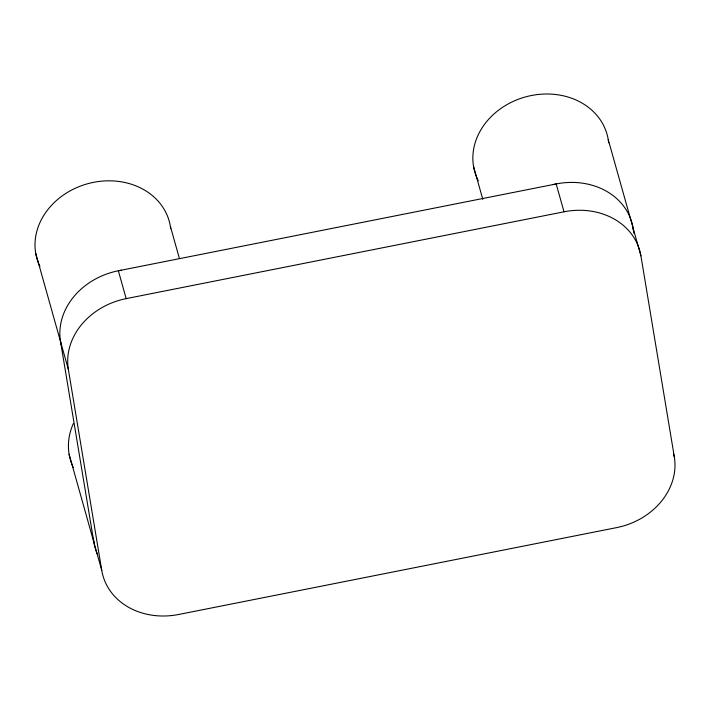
<?xml version="1.0" encoding="UTF-8"?>
<svg xmlns="http://www.w3.org/2000/svg" width="710" height="710" viewBox="0 0 710 710"><rect width="100%" height="100%" fill="white"/><g stroke="black" fill="none" stroke-linecap="round" stroke-linejoin="round"><path stroke-width="1.06" d="M101.77 570.405L68.355 369.404A68.755 58.114 -15.7 0 1 126.176 298.626L564.015 211.802A68.755 58.114 -15.7 0 1 640.917 255.866L674.322 456.867A68.755 58.114 -15.7 0 1 616.511 527.645L178.671 614.478A68.755 58.114 -15.7 0 1 101.77 570.405L69.083 454.134M608.23 139.595L640.917 255.866M673.453 453.77L674.322 456.867M564.015 211.802L556.187 183.952L118.348 270.776L126.176 298.626M473.517 166.309L482.8 199.332M170.391 226.419L179.381 258.378M35.678 253.133L68.355 369.404M633.089 228.017L633.995 233.483M60.527 341.554L93.933 542.555M39.955 266.578A68.755 58.114 -15.7 0 1 86.611 184.032A68.755 58.114 -15.7 0 1 170.702 228.567M61.166 344.74A68.755 58.114 -15.7 0 1 121.445 270.217M97.314 554.022A68.755 58.114 -15.7 0 1 93.409 538.242M73.37 467.57A68.755 58.114 -15.7 0 1 73.334 423.63M553.099 184.618A68.755 58.114 -15.7 0 1 633.4 230.155M478.283 180.722A68.755 58.114 -15.7 0 1 524.459 97.208A68.755 58.114 -15.7 0 1 608.665 142.816"/></g></svg>
